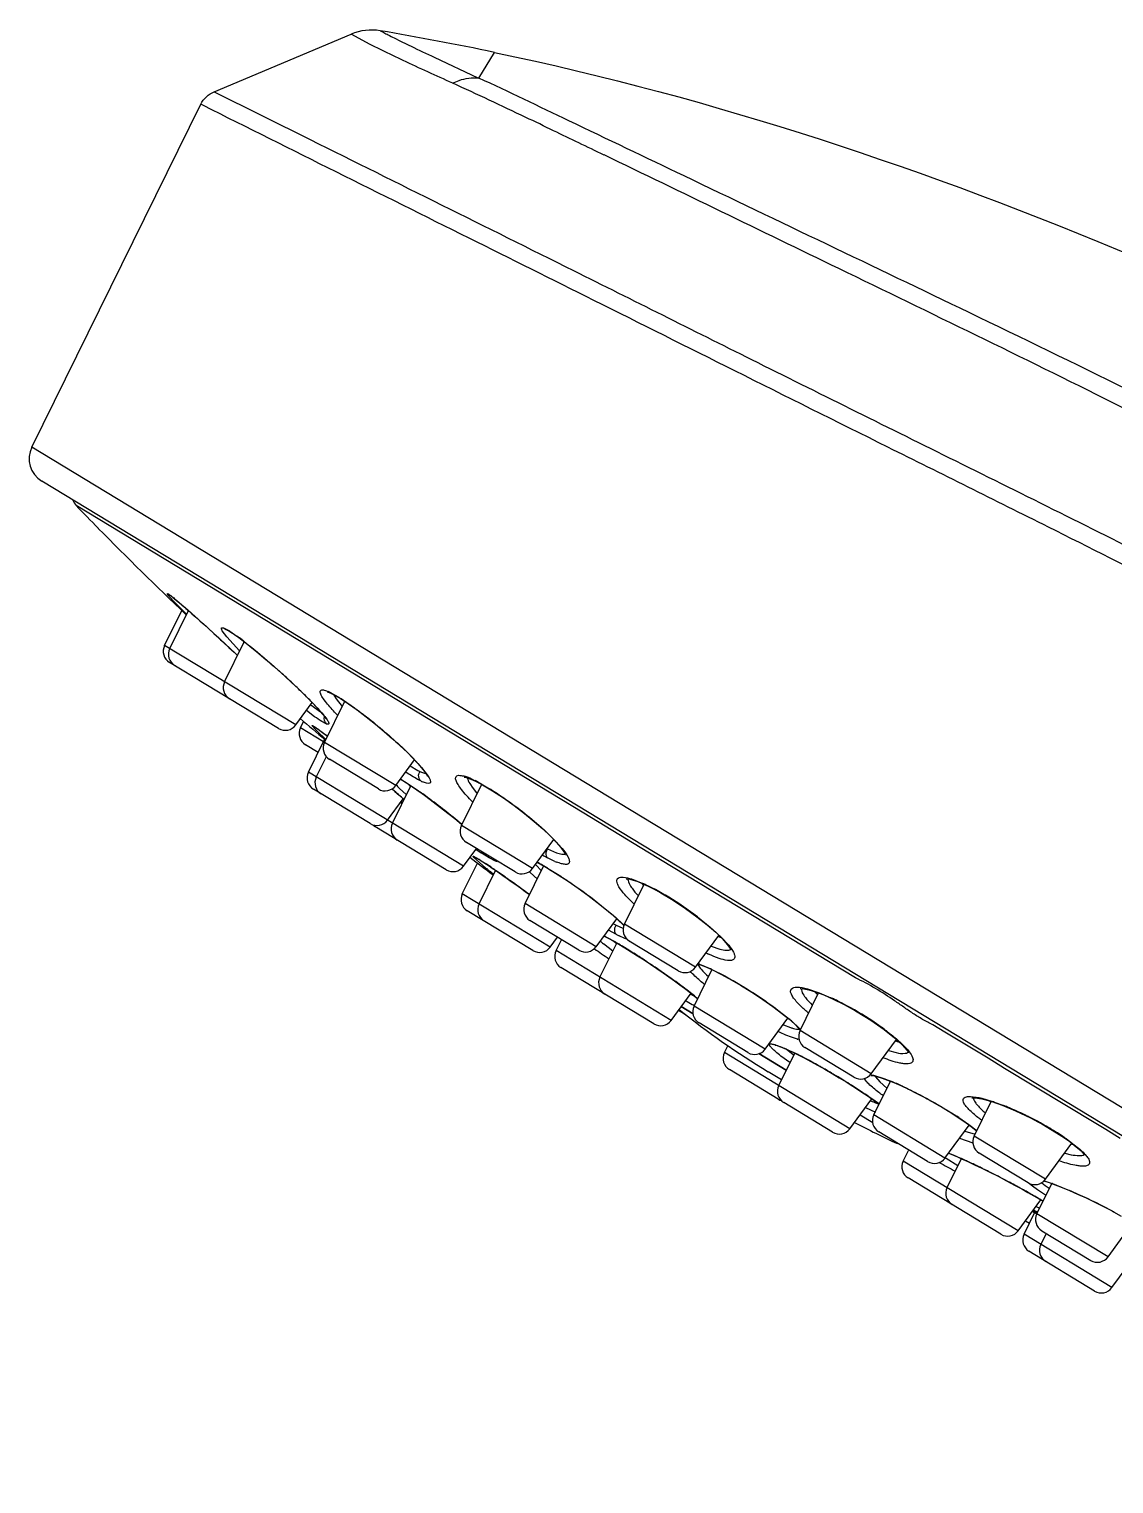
# Model space of a CAD drawing. Header units: millimetres. Extents: x 765 to 1606, y 133 to 728.
# Drawn here: x 1336.1 to 1377.6, y 613.9 to 669.6 of the extents above; entities that cross this region are included whole.
import ezdxf

# ---------------------------------------------------------------- set-up
doc = ezdxf.new("R2010")
doc.units = ezdxf.units.MM

msp = doc.modelspace()

# ---------------------------------------------------------------- linework, layer by layer
at = {"linetype": 'Continuous'}
for p, q in [((1343.183, 667.164), (1348.413, 669.366)), ((1349.144, 668.97), (1348.413, 669.366)), ((1351.591, 668.481), (1353.26, 667.699)), ((1353.29, 667.686), (1353.886, 668.669)), ((1353.26, 667.699), (1353.29, 667.685)), ((1343.183, 667.164), (1346.852, 665.333)), ((1336.215, 653.579), (1342.674, 666.684)), ((1342.771, 666.636), (1342.674, 666.684)), ((1358.211, 640.239), (1336.215, 653.579)), ((1398.905, 614.491), (1336.594, 652.281)), ((1357.306, 639.582), (1337.906, 651.348)), ((1341.396, 647.96), (1341.389, 647.973)), ((1341.428, 647.917), (1341.396, 647.96)), ((1341.653, 647.669), (1341.454, 647.885)), ((1341.288, 645.999), (1341.947, 647.336)), ((1341.487, 645.878), (1342.202, 647.328)), ((1342.124, 647.198), (1341.653, 647.669)), ((1341.669, 647.785), (1341.871, 647.615)), ((1341.753, 647.714), (1341.846, 647.635)), ((1343.46, 646.669), (1343.47, 646.677)), ((1343.47, 646.677), (1343.539, 646.669)), ((1343.661, 646.326), (1343.491, 646.559)), ((1343.539, 646.669), (1343.646, 646.604)), ((1343.539, 646.669), (1343.74, 646.566)), ((1343.65, 646.603), (1343.659, 646.599)), ((1343.659, 646.599), (1343.746, 646.553)), ((1344.149, 645.791), (1343.661, 646.326)), ((1343.746, 646.553), (1343.887, 646.464)), ((1343.78, 646.541), (1344.047, 646.358)), ((1346.299, 642.96), (1341.288, 645.999)), ((1343.58, 644.608), (1344.334, 646.138)), ((1345.637, 642.828), (1341.477, 645.35)), ((1345.611, 645.07), (1345.647, 645.037)), ((1346.122, 644.603), (1346.161, 644.567)), ((1347.381, 644.29), (1347.43, 644.276)), ((1347.43, 644.276), (1347.538, 644.235)), ((1347.6, 644.207), (1347.665, 644.16)), ((1347.633, 644.175), (1347.665, 644.16)), ((1347.661, 644.176), (1347.944, 644.016)), ((1347.665, 644.16), (1347.666, 644.159)), ((1347.666, 644.159), (1347.742, 644.122)), ((1347.736, 644.127), (1347.842, 643.956)), ((1347.742, 644.122), (1348.003, 643.971)), ((1347.842, 643.956), (1348.073, 643.659)), ((1346.299, 642.96), (1346.925, 643.813)), ((1347.021, 643.274), (1346.707, 643.508)), ((1346.871, 643.872), (1347.146, 643.582)), ((1346.877, 643.726), (1347.246, 643.466)), ((1347.398, 642.293), (1348.171, 643.862)), ((1348.123, 643.903), (1348.547, 643.61)), ((1346.48, 642.85), (1346.599, 643.091)), ((1347.357, 642.318), (1346.48, 642.85)), ((1347.048, 642.781), (1346.92, 642.925)), ((1347.555, 642.989), (1347.484, 642.995)), ((1347.563, 642.998), (1347.555, 642.988)), ((1346.782, 641.152), (1347.401, 642.409)), ((1347.256, 642.583), (1347.048, 642.781)), ((1347.221, 642.747), (1347.423, 642.597)), ((1347.311, 642.68), (1347.412, 642.604)), ((1350.116, 640.644), (1347.398, 642.293)), ((1347.412, 642.604), (1347.513, 642.527)), ((1347.466, 642.393), (1347.44, 642.417)), ((1347.154, 641.907), (1346.67, 642.201)), ((1347.084, 640.969), (1347.469, 641.751)), ((1350.46, 642.009), (1350.774, 641.696)), ((1349.454, 640.513), (1347.587, 641.645)), ((1350.116, 640.644), (1350.834, 641.623)), ((1350.669, 641.391), (1350.966, 641.219)), ((1350.774, 641.696), (1351.1, 641.338)), ((1351.1, 641.338), (1351.324, 641.049)), ((1352.709, 637.558), (1346.782, 641.152)), ((1349.99, 639.207), (1350.696, 640.638)), ((1350.291, 640.904), (1350.632, 640.685)), ((1350.298, 640.893), (1350.458, 640.795)), ((1350.632, 640.685), (1351.053, 640.392)), ((1351.256, 640.744), (1351.142, 640.787)), ((1351.299, 640.732), (1351.256, 640.743)), ((1352.63, 639.12), (1353.404, 640.692)), ((1352.923, 640.914), (1353.163, 640.811)), ((1352.973, 640.678), (1353.042, 640.577)), ((1352.99, 640.906), (1353.154, 640.829)), ((1353.163, 640.811), (1353.287, 640.75)), ((1353.243, 640.784), (1353.287, 640.75)), ((1353.287, 640.75), (1353.287, 640.749)), ((1353.287, 640.749), (1353.431, 640.672)), ((1353.381, 640.71), (1353.703, 640.523)), ((1353.431, 640.672), (1353.82, 640.443)), ((1349.14, 639.188), (1346.971, 640.504)), ((1349.803, 639.32), (1350.403, 640.139)), ((1349.977, 640.509), (1350.007, 640.483)), ((1350.516, 640.299), (1350.267, 640.531)), ((1353.042, 640.577), (1353.204, 640.37)), ((1370.387, 632.854), (1358.211, 640.239)), ((1350.372, 639.973), (1350.32, 640.014)), ((1359.751, 638.1), (1357.306, 639.582)), ((1352.046, 637.426), (1349.32, 639.079)), ((1355.349, 637.471), (1352.63, 639.12)), ((1355.786, 638.948), (1356.138, 638.61)), ((1354.686, 637.339), (1352.819, 638.472)), ((1355.349, 637.471), (1356.157, 638.575)), ((1356.164, 638.584), (1356.477, 638.237)), ((1352.709, 637.558), (1353.216, 638.25)), ((1353.073, 637.925), (1353.186, 637.872)), ((1353.089, 637.904), (1353.073, 637.925)), ((1353.43, 637.599), (1353.089, 637.904)), ((1353.174, 637.892), (1353.19, 637.884)), ((1353.2, 637.883), (1353.284, 637.833)), ((1353.685, 637.878), (1353.36, 638.079)), ((1353.926, 637.753), (1353.685, 637.878)), ((1355.916, 638.226), (1356.264, 638.074)), ((1356.201, 637.745), (1355.92, 637.879)), ((1367.685, 633.288), (1359.751, 638.1)), ((1352.662, 636.505), (1353.242, 637.682)), ((1353.303, 636.116), (1353.936, 637.4)), ((1353.382, 637.771), (1353.57, 637.649)), ((1353.486, 637.703), (1353.581, 637.64)), ((1353.581, 637.64), (1353.687, 637.57)), ((1353.902, 637.424), (1353.953, 637.389)), ((1354.008, 637.725), (1353.926, 637.753)), ((1355.058, 636.133), (1355.772, 637.582)), ((1355.42, 637.165), (1355.211, 637.362)), ((1355.479, 637.598), (1355.671, 637.394)), ((1355.517, 637.707), (1355.622, 637.652)), ((1355.622, 637.652), (1355.958, 637.461)), ((1355.92, 637.489), (1356.42, 637.178)), ((1355.958, 637.461), (1356.325, 637.235)), ((1354.413, 637.066), (1354.461, 637.032)), ((1358.853, 635.346), (1359.604, 636.869)), ((1359.068, 637.063), (1359.364, 636.969)), ((1359.128, 637.071), (1359.562, 636.901)), ((1359.364, 636.969), (1359.783, 636.785)), ((1359.783, 636.785), (1360.036, 636.656)), ((1356.022, 634.467), (1352.662, 636.505)), ((1355.064, 636.597), (1355.228, 636.477)), ((1360.01, 636.68), (1360.036, 636.656)), ((1360.036, 636.656), (1360.036, 636.656)), ((1360.036, 636.656), (1360.241, 636.543)), ((1355.36, 634.335), (1352.851, 635.856)), ((1357.777, 634.484), (1355.058, 636.133)), ((1357.984, 636.048), (1358.433, 635.675)), ((1361.644, 635.624), (1362.133, 635.232)), ((1357.114, 634.352), (1355.247, 635.484)), ((1357.777, 634.484), (1358.561, 635.554)), ((1358.557, 634.945), (1358.248, 635.113)), ((1358.534, 635.306), (1358.794, 635.188)), ((1358.539, 635.582), (1358.796, 635.342)), ((1358.619, 635.502), (1358.805, 635.324)), ((1358.805, 635.324), (1358.837, 635.29)), ((1361.572, 633.697), (1358.853, 635.346)), ((1362.133, 635.232), (1362.535, 634.865)), ((1356.022, 634.467), (1356.3, 634.846)), ((1356.242, 634.334), (1356.446, 634.749)), ((1357.92, 633.316), (1358.565, 634.624)), ((1358.406, 634.306), (1358.056, 634.587)), ((1358.425, 634.707), (1358.071, 634.898)), ((1358.075, 634.891), (1358.238, 634.807)), ((1358.238, 634.807), (1358.43, 634.701)), ((1358.43, 634.701), (1358.644, 634.578)), ((1358.874, 634.797), (1358.656, 634.895)), ((1358.973, 634.761), (1358.874, 634.797)), ((1360.909, 633.565), (1359.042, 634.697)), ((1361.572, 633.697), (1362.464, 634.914)), ((1362.169, 634.502), (1362.501, 634.39)), ((1362.535, 634.865), (1362.838, 634.536)), ((1360.639, 631.667), (1356.242, 634.334)), ((1358.956, 634.393), (1358.92, 634.415)), ((1359.608, 633.976), (1359.854, 633.813)), ((1359.686, 633.926), (1359.661, 633.943)), ((1359.977, 631.535), (1356.431, 633.685)), ((1359.806, 633.846), (1359.775, 633.867)), ((1359.854, 633.813), (1360.096, 633.649)), ((1360.118, 633.636), (1360.069, 633.67)), ((1361.517, 632.216), (1362.199, 633.599)), ((1361.645, 633.828), (1361.723, 633.701)), ((1361.662, 633.82), (1361.688, 633.814)), ((1361.688, 633.814), (1361.906, 633.734)), ((1361.726, 633.814), (1362.156, 633.633)), ((1361.906, 633.734), (1362.192, 633.609)), ((1362.197, 633.614), (1362.665, 633.377)), ((1360.981, 633.024), (1360.948, 633.048)), ((1361.013, 633.001), (1360.981, 633.024)), ((1362.665, 633.377), (1362.684, 633.36)), ((1362.665, 633.377), (1362.686, 633.365)), ((1362.684, 633.36), (1362.846, 633.272)), ((1365.845, 632.874), (1366.301, 632.721)), ((1399.929, 614.938), (1370.387, 632.854)), ((1360.639, 631.667), (1361.399, 632.703)), ((1361.588, 632.554), (1361.376, 632.667)), ((1361.47, 632.647), (1361.602, 632.54)), ((1361.602, 632.54), (1361.655, 632.496)), ((1365.563, 631.276), (1366.273, 632.716)), ((1366.301, 632.721), (1366.744, 632.533)), ((1366.471, 632.641), (1366.829, 632.482)), ((1366.829, 632.482), (1367.221, 632.288)), ((1367.221, 632.288), (1367.363, 632.213)), ((1361.208, 631.869), (1360.917, 632.046)), ((1361.028, 632.197), (1361.479, 631.923)), ((1361.479, 631.923), (1361.028, 632.197)), ((1364.236, 630.567), (1361.517, 632.216)), ((1364.236, 630.567), (1365.102, 631.749)), ((1364.72, 632.061), (1365.101, 631.76)), ((1367.354, 632.226), (1367.363, 632.213)), ((1363.573, 630.435), (1361.706, 631.567)), ((1364.932, 631.498), (1365.198, 631.395)), ((1365.234, 631.647), (1365.543, 631.357)), ((1368.282, 629.627), (1365.563, 631.276)), ((1371.094, 631.218), (1370.634, 631.499)), ((1372.745, 630.218), (1371.094, 631.218)), ((1362.675, 630.433), (1362.814, 630.715)), ((1365.54, 630.931), (1365.48, 630.944)), ((1367.62, 629.496), (1365.753, 630.628)), ((1368.282, 629.627), (1369.244, 630.939)), ((1367.469, 627.525), (1362.675, 630.433)), ((1363.994, 630.398), (1365.04, 629.763)), ((1365.04, 629.763), (1363.994, 630.398)), ((1364.75, 629.174), (1365.361, 630.415)), ((1365.179, 630.051), (1364.836, 630.304)), ((1365.024, 630.576), (1365.362, 630.418)), ((1365.306, 630.348), (1365.034, 630.567)), ((1365.727, 630.231), (1365.981, 630.095)), ((1365.97, 630.104), (1365.981, 630.095)), ((1365.981, 630.095), (1366.236, 629.955)), ((1368.945, 630.512), (1369.237, 630.434)), ((1373.381, 629.832), (1372.745, 630.218)), ((1364.731, 628.652), (1362.864, 629.784)), ((1364.859, 629.396), (1364.349, 629.705)), ((1366.255, 629.947), (1366.219, 629.967)), ((1366.236, 629.955), (1366.512, 629.799)), ((1366.285, 629.93), (1366.255, 629.947)), ((1366.512, 629.799), (1366.789, 629.638)), ((1366.807, 629.629), (1366.777, 629.647)), ((1366.789, 629.638), (1367.062, 629.475)), ((1366.829, 629.616), (1366.807, 629.629)), ((1366.872, 629.591), (1366.829, 629.616)), ((1368.217, 629.594), (1368.369, 629.567)), ((1368.369, 629.567), (1368.761, 629.447)), ((1368.427, 629.537), (1368.441, 629.514)), ((1368.441, 629.514), (1368.612, 629.313)), ((1376.863, 627.721), (1373.381, 629.832)), ((1367.062, 629.475), (1367.325, 629.313)), ((1367.325, 629.313), (1367.575, 629.156)), ((1367.575, 629.156), (1367.808, 629.005)), ((1368.383, 628.052), (1369.018, 629.341)), ((1368.612, 629.313), (1368.884, 629.075)), ((1368.761, 629.447), (1369.034, 629.342)), ((1366.806, 627.393), (1364.939, 628.526)), ((1367.469, 627.525), (1368.305, 628.666)), ((1368.594, 628.459), (1368.311, 628.666)), ((1368.542, 628.492), (1368.584, 628.46)), ((1370.417, 628.675), (1370.418, 628.67)), ((1372.217, 627.241), (1372.872, 628.571)), ((1372.509, 628.688), (1372.914, 628.57)), ((1372.984, 628.546), (1373.353, 628.409)), ((1373.286, 628.426), (1373.8, 628.211)), ((1367.857, 628.055), (1368.345, 627.759)), ((1367.857, 628.055), (1368.345, 627.759)), ((1368.066, 628.334), (1368.443, 628.156)), ((1371.102, 626.403), (1368.383, 628.052)), ((1371.629, 627.95), (1372.016, 627.682)), ((1373.8, 628.211), (1374.363, 627.942)), ((1374.363, 627.942), (1374.672, 627.78)), ((1370.439, 626.271), (1368.572, 627.403)), ((1371.102, 626.403), (1372.027, 627.665)), ((1371.865, 627.434), (1372.254, 627.321)), ((1372.016, 627.682), (1372.326, 627.443)), ((1374.68, 627.784), (1374.672, 627.78)), ((1377.244, 627.49), (1376.863, 627.721)), ((1377.796, 627.156), (1377.244, 627.49)), ((1372.183, 626.967), (1371.668, 627.156)), ((1374.936, 625.592), (1372.217, 627.241)), ((1374.936, 625.592), (1375.947, 626.972)), ((1375.746, 627.133), (1376.156, 626.824)), ((1369.504, 626.291), (1369.705, 626.698)), ((1373.902, 623.624), (1369.504, 626.291)), ((1371.589, 626.113), (1371.149, 626.388)), ((1371.183, 625.273), (1371.73, 626.383)), ((1371.239, 626.59), (1371.347, 626.547)), ((1371.28, 626.578), (1371.738, 626.381)), ((1371.347, 626.547), (1371.527, 626.472)), ((1374.273, 625.46), (1372.406, 626.593)), ((1375.68, 626.586), (1375.924, 626.532)), ((1373.239, 623.492), (1369.694, 625.642)), ((1372.232, 626.151), (1372.514, 626.014)), ((1372.514, 626.014), (1372.814, 625.866)), ((1372.762, 625.893), (1372.809, 625.869)), ((1373.444, 625.543), (1373.492, 625.517)), ((1373.492, 625.517), (1373.516, 625.504)), ((1373.516, 625.504), (1373.564, 625.479)), ((1373.836, 625.331), (1374.033, 625.223)), ((1373.843, 625.329), (1373.836, 625.331)), ((1374.033, 625.223), (1374.269, 625.091)), ((1374.44, 625.325), (1374.284, 625.457)), ((1374.634, 625.185), (1374.44, 625.325)), ((1374.611, 624.275), (1375.181, 625.432)), ((1374.946, 624.982), (1374.634, 625.185)), ((1374.803, 625.451), (1374.925, 625.36)), ((1374.9, 625.536), (1375.184, 625.437)), ((1375.213, 625.426), (1375.735, 625.219)), ((1373.902, 623.624), (1374.765, 624.802)), ((1374.381, 625.029), (1374.402, 625.017)), ((1374.121, 623.491), (1374.551, 624.363)), ((1374.179, 624.003), (1374.329, 623.912)), ((1374.616, 624.29), (1374.453, 624.378)), ((1374.609, 624.353), (1374.642, 624.338)), ((1377.33, 622.626), (1374.611, 624.275)), ((1377.54, 624.351), (1377.836, 624.186)), ((1377.554, 624.347), (1377.54, 624.351)), ((1377.481, 621.453), (1374.121, 623.491)), ((1374.965, 623.514), (1374.762, 623.102)), ((1374.8, 623.626), (1376.667, 622.494)), ((1377.33, 622.626), (1378.28, 623.922)), ((1376.819, 621.321), (1374.311, 622.842)), ((1377.481, 621.453), (1378.312, 622.586))]:
    msp.add_line(p, q, dxfattribs=at)
for points in [[(1341.484, 647.926), (1341.481, 647.927), (1341.483, 647.925), (1341.508, 647.909), (1341.548, 647.878), (1341.604, 647.836), (1341.672, 647.781), (1341.753, 647.714)], [(1341.846, 647.635), (1341.952, 647.545), (1342.068, 647.445), (1342.196, 647.333), (1342.334, 647.211), (1342.482, 647.08), (1342.64, 646.938), (1342.807, 646.787), (1342.983, 646.627), (1343.166, 646.459), (1343.356, 646.284), (1343.55, 646.104)], [(1343.887, 646.464), (1344.073, 646.334), (1344.296, 646.168), (1344.545, 645.973), (1344.809, 645.758)], [(1343.55, 646.104), (1343.746, 645.922), (1343.94, 645.739), (1344.075, 645.612)], [(1344.809, 645.758), (1345.081, 645.53), (1345.354, 645.295), (1345.624, 645.056), (1345.886, 644.819), (1346.137, 644.587), (1346.372, 644.364)], [(1346.372, 644.364), (1346.589, 644.153), (1346.786, 643.956), (1346.96, 643.777), (1347.111, 643.616), (1347.237, 643.475), (1347.337, 643.358), (1347.41, 643.265), (1347.454, 643.2), (1347.46, 643.192)], [(1347.519, 644.224), (1347.499, 644.223), (1347.531, 644.215), (1347.633, 644.175)], [(1348.003, 643.971), (1348.31, 643.771), (1348.646, 643.533)], [(1348.646, 643.533), (1348.995, 643.269), (1349.344, 642.991), (1349.681, 642.709), (1349.998, 642.431), (1350.29, 642.164)], [(1347.018, 642.884), (1347.016, 642.885), (1347.022, 642.881), (1347.049, 642.865), (1347.092, 642.836)], [(1347.092, 642.836), (1347.15, 642.796), (1347.223, 642.744), (1347.311, 642.68)], [(1350.29, 642.164), (1350.549, 641.916), (1350.772, 641.69), (1350.958, 641.489), (1351.107, 641.317)], [(1351.107, 641.317), (1351.219, 641.175), (1351.293, 641.067), (1351.329, 641.001), (1351.332, 640.995)], [(1350.458, 640.795), (1350.712, 640.627), (1350.984, 640.439), (1351.266, 640.236)], [(1352.758, 640.973), (1352.73, 640.965), (1352.77, 640.959), (1352.923, 640.914)], [(1349.971, 640.514), (1350.079, 640.421), (1350.251, 640.272), (1350.407, 640.135), (1350.435, 640.11)], [(1351.266, 640.236), (1351.551, 640.024), (1351.833, 639.808), (1352.109, 639.592), (1352.375, 639.379)], [(1353.82, 640.443), (1354.231, 640.173), (1354.644, 639.878), (1355.041, 639.574), (1355.408, 639.272)], [(1352.375, 639.379), (1352.629, 639.17), (1352.654, 639.149)], [(1355.408, 639.272), (1355.737, 638.984), (1356.019, 638.717), (1356.25, 638.479), (1356.426, 638.277)], [(1353.19, 637.884), (1353.223, 637.866), (1353.27, 637.839), (1353.33, 637.802), (1353.402, 637.757), (1353.486, 637.703)], [(1356.426, 638.277), (1356.546, 638.115), (1356.613, 638.003), (1356.621, 637.986)], [(1353.687, 637.57), (1353.804, 637.49), (1353.932, 637.403), (1354.069, 637.308)], [(1354.069, 637.308), (1354.215, 637.205), (1354.371, 637.096)], [(1354.371, 637.096), (1354.534, 636.979), (1354.704, 636.857), (1354.881, 636.73), (1355.064, 636.597)], [(1356.325, 637.235), (1356.708, 636.983), (1357.089, 636.719), (1357.456, 636.451), (1357.799, 636.19), (1358.112, 635.94)], [(1358.923, 637.081), (1358.929, 637.081), (1359.068, 637.063)], [(1360.241, 636.543), (1360.719, 636.257), (1361.189, 635.946), (1361.627, 635.628)], [(1358.112, 635.94), (1358.386, 635.709), (1358.619, 635.502)], [(1361.627, 635.628), (1362.015, 635.32), (1362.341, 635.034), (1362.6, 634.781), (1362.786, 634.569), (1362.895, 634.413), (1362.912, 634.382)], [(1358.644, 634.578), (1358.873, 634.441), (1359.114, 634.292)], [(1359.114, 634.292), (1359.36, 634.136), (1359.608, 633.976)], [(1360.096, 633.649), (1360.331, 633.487), (1360.556, 633.329)], [(1362.192, 633.609), (1362.538, 633.438), (1362.684, 633.36)], [(1360.556, 633.329), (1360.769, 633.176), (1360.969, 633.03)], [(1360.969, 633.03), (1361.154, 632.893), (1361.321, 632.765), (1361.47, 632.647)], [(1362.846, 633.272), (1363.287, 633.017), (1363.725, 632.745), (1364.143, 632.468), (1364.524, 632.2)], [(1365.568, 632.884), (1365.563, 632.882), (1365.593, 632.885), (1365.71, 632.877)], [(1365.71, 632.877), (1365.901, 632.838), (1366.157, 632.761), (1366.471, 632.641)], [(1364.524, 632.2), (1364.857, 631.948), (1365.137, 631.72), (1365.36, 631.522)], [(1367.363, 632.213), (1367.689, 632.03), (1368.269, 631.672), (1368.773, 631.321)], [(1365.36, 631.522), (1365.52, 631.361), (1365.573, 631.295)], [(1368.773, 631.321), (1369.178, 631), (1369.471, 630.729), (1369.653, 630.52), (1369.692, 630.465)], [(1364.62, 630.72), (1364.611, 630.72), (1364.622, 630.717), (1364.684, 630.702), (1364.783, 630.668), (1364.916, 630.617), (1365.079, 630.547)], [(1365.079, 630.547), (1365.271, 630.459), (1365.488, 630.353), (1365.727, 630.231)], [(1368.276, 629.557), (1368.275, 629.557), (1368.314, 629.555), (1368.405, 629.541)], [(1368.405, 629.541), (1368.537, 629.509), (1368.706, 629.457), (1368.91, 629.384), (1369.147, 629.289), (1369.417, 629.171), (1369.713, 629.033)], [(1367.808, 629.005), (1368.022, 628.862), (1368.217, 628.728), (1368.391, 628.605), (1368.542, 628.492)], [(1369.713, 629.033), (1370.029, 628.875), (1370.358, 628.702), (1370.418, 628.67)], [(1370.418, 628.67), (1370.507, 628.621), (1370.886, 628.406), (1371.244, 628.191), (1371.569, 627.983)], [(1372.127, 628.711), (1372.132, 628.712), (1372.256, 628.712), (1372.503, 628.673), (1372.849, 628.579), (1373.286, 628.426)], [(1371.569, 627.983), (1371.856, 627.789), (1372.099, 627.613)], [(1372.099, 627.613), (1372.293, 627.458), (1372.315, 627.44)], [(1374.672, 627.78), (1374.799, 627.71), (1375.202, 627.476)], [(1375.202, 627.476), (1375.563, 627.247), (1375.87, 627.032), (1376.117, 626.838), (1376.298, 626.675), (1376.411, 626.549), (1376.434, 626.518)], [(1371.527, 626.472), (1371.736, 626.38), (1371.972, 626.273), (1372.232, 626.151)], [(1372.814, 625.866), (1373.128, 625.706), (1373.453, 625.537)], [(1373.453, 625.537), (1373.78, 625.361), (1373.836, 625.331)], [(1374.269, 625.091), (1374.491, 624.964), (1374.695, 624.845), (1374.847, 624.753)], [(1374.877, 625.538), (1375.082, 625.469), (1375.317, 625.382), (1375.578, 625.28), (1375.863, 625.161)], [(1375.863, 625.161), (1376.169, 625.028), (1376.49, 624.88), (1376.821, 624.721), (1377.154, 624.554), (1377.482, 624.382), (1377.54, 624.351)], [(1374.477, 624.408), (1374.496, 624.401), (1374.548, 624.379), (1374.609, 624.353)]]:
    msp.add_lwpolyline(points, dxfattribs=at)
for centre, radius, start, end in [((1329.716, 552.974), 118.192, 78.19998, 80.35213), ((926.366, -230.836), 994.201, 64.263708, 64.387003), ((1337.112, 653.136), 1, 153.7572, 238.7624), ((1338.266, 651.695), 0.5, 196.2653, 223.9707), ((1436.071, 746.047), 136.397, 223.97061, 224.48305), ((1436.07, 746.047), 136.397, 224.48299, 226.45517), ((1141.392, 183.586), 522.137, 62.83514, 63.41614), ((1342.338, 648.651), 1.17, 218.9165, 219.5463), ((1342.677, 648.933), 1.611, 219.5708, 220.5872), ((1342.181, 644.023), 2.983, 57.5835, 58.4904), ((1338.062, 638.098), 10.2, 52.6623, 54.0747), ((1350.554, 651.557), 8.267, 220.4485, 221.0717), ((1341.736, 645.778), 0.5, 153.7645, 238.764), ((1341.936, 645.657), 0.5, 153.7645, 238.7653), ((1344.029, 644.387), 0.5, 153.7645, 238.7653), ((1325.62, 622.671), 30.023, 46.9308, 48.1592), ((1328.718, 625.977), 25.492, 45.6405, 46.8222), ((1343.803, 644.524), 0.5, 238.7635, 254.2578), ((1332.224, 629.571), 20.471, 44.3142, 45.6231), ((1346.762, 642.455), 1.942, 64.452, 66.4535), ((1346.554, 642.029), 2.416, 64.0333, 64.3362), ((1346.418, 641.752), 2.724, 62.8365, 64.0158), ((1344.2, 637.895), 7.175, 56.8599, 58.5525), ((1345.896, 643.255), 0.5, 238.7635, 323.7643), ((1346.929, 642.629), 0.5, 153.7645, 238.7653), ((1436.07, 746.047), 136.397, 228.9342, 229.46552), ((1343.032, 637.015), 7.1, 53.8413, 54.6733), ((1360.615, 657.103), 19.73, 227.3832, 228.1021), ((1347.846, 642.072), 0.5, 153.7645, 238.7653), ((1334.549, 625.639), 21.291, 52.5189, 52.7961), ((1340.055, 631.202), 15.002, 46.0828, 46.6093), ((1351.917, 643.075), 2.085, 242.8916, 245.0633), ((1351.336, 641.013), 0.344, 150.1301, 162.0611), ((1347.231, 640.931), 0.5, 153.7645, 238.764), ((1347.532, 640.748), 0.5, 153.7645, 238.7653), ((1349.713, 640.94), 0.5, 238.7635, 323.7643), ((1355.811, 646.309), 8.008, 224.693, 226.186), ((1355.636, 645.574), 7.012, 223.878, 224.2048), ((1356.358, 646.278), 8.02, 224.2134, 224.9275), ((1351.91, 642.56), 1.932, 244.3934, 246.572), ((1352.264, 639.384), 1.683, 70.6732, 73.3318), ((1352.083, 638.865), 2.233, 68.6448, 70.6983), ((1351.889, 638.389), 2.747, 67.1169, 68.5068), ((1351.744, 638.042), 3.123, 66.4937, 67.1328), ((1350.887, 636.227), 5.131, 62.6697, 63.7751), ((1350.478, 635.457), 6.002, 62.0943, 62.5776), ((1350.179, 634.893), 6.64, 61.169, 62.0872), ((1319.116, 604.551), 47.386, 48.6136, 49.3145), ((1337.784, 621.866), 22.788, 53.7671, 54.3891), ((1334.026, 616.771), 29.119, 50.5023, 53.7276), ((1356.582, 643.217), 4.418, 220.1264, 220.605), ((1348.432, 631.881), 10.123, 57.8571, 58.6203), ((1436.07, 746.047), 136.397, 231.03301, 231.05933), ((1349.399, 639.616), 0.5, 238.7635, 323.7643), ((1349.579, 639.507), 0.5, 226.4206, 238.7656), ((1350.438, 638.986), 0.5, 153.7645, 238.7653), ((1335.886, 619.031), 26.192, 50.2017, 50.4981), ((1353.078, 638.899), 0.5, 153.7645, 238.7653), ((1347.921, 630.361), 11.645, 47.5161, 47.724), ((1350.787, 633.336), 7.514, 44.3041, 44.5899), ((1436.07, 746.047), 136.397, 232.45633, 232.9245), ((1353.255, 638.163), 0.299, 256.7218, 261.9064), ((1360.116, 648.424), 12.355, 235.8958, 236.7234), ((1350.295, 632.951), 5.725, 57.7663, 58.5213), ((1359.178, 647.001), 10.652, 236.7397, 236.8887), ((1359.133, 644.037), 6.946, 240.7054, 242.4449), ((1352.306, 637.853), 0.5, 238.7635, 323.7643), ((1349.261, 631.305), 7.668, 57.487, 57.7878), ((1364.542, 651.085), 17.475, 230.5116, 231.2094), ((1341.925, 620.125), 21.04, 55.622, 56.3941), ((1368.86, 656.443), 24.355, 231.1865, 231.4771), ((1372.823, 661.423), 30.72, 231.4808, 231.8763), ((1336.616, 612.323), 30.477, 55.4463, 55.6662), ((1329.326, 601.784), 43.292, 54.586, 55.3297), ((1354.945, 637.767), 0.5, 238.7635, 323.7643), ((1357.698, 639.547), 2.954, 220.6412, 221.3039), ((1351.611, 630.294), 8.386, 60.4979, 62.2502), ((1350.59, 628.478), 10.469, 59.3924, 60.5252), ((1357.263, 640.247), 2.718, 246.9975, 248.5234), ((1319.097, 587.359), 60.975, 53.66288, 54.55233), ((1361.76, 644.121), 9.412, 227.6543, 228.4313), ((1362.379, 639.531), 3.89, 222.4323, 223.8402), ((1356.925, 631.041), 6.426, 64.5058, 65.7765), ((1356.209, 629.568), 8.064, 61.8738, 64.4123), ((1353.111, 636.284), 0.5, 153.7645, 238.7652), ((1355.395, 628.055), 9.782, 61.6608, 61.8517), ((1354.791, 626.947), 11.044, 58.5682, 61.6285), ((1353.797, 625.294), 12.973, 52.7778, 58.6288), ((1353.752, 635.895), 0.5, 153.7645, 238.7652), ((1355.507, 635.912), 0.5, 153.7645, 238.7653), ((1351.661, 627.89), 10.319, 48.1963, 48.9811), ((1360.848, 639.913), 5.155, 242.0648, 243.3276), ((1354.706, 631.159), 5.85, 44.9468, 45.638), ((1359.302, 635.125), 0.5, 153.7645, 238.7653), ((1361.807, 639.043), 5.824, 228.1431, 229.9095), ((1351.862, 623.112), 13.324, 59.9998, 60.4903), ((1363.394, 640.396), 7.548, 229.1526, 229.7863), ((1363.996, 641.107), 8.48, 229.7797, 230.0652), ((1350.914, 621.469), 15.221, 59.5722, 60.0014), ((1360.999, 639.699), 5.344, 242.8119, 243.999), ((1350.306, 620.43), 16.424, 59.4539, 59.5762), ((1349.556, 619.164), 17.896, 58.9205, 59.4483), ((1363.923, 638.458), 3.876, 247.6278, 248.6293), ((1363.787, 638.11), 3.502, 248.6367, 249.1979), ((1355.619, 634.763), 0.5, 238.7636, 323.7643), ((1356.69, 634.113), 0.5, 153.7645, 238.7653), ((1357.374, 634.78), 0.5, 238.7635, 323.7643), ((1436.07, 746.047), 136.397, 234.93665, 235.21609), ((1348.441, 617.313), 20.057, 58.5041, 58.9231), ((1346.86, 614.739), 23.077, 57.9726, 58.3907), ((1345.657, 612.813), 25.348, 57.6827, 57.9749), ((1344.182, 610.486), 28.104, 57.0079, 57.6775), ((1342.762, 608.294), 30.715, 56.6204, 57.0128), ((1364.631, 639.873), 6.226, 244.8653, 245.7327), ((1341.972, 607.095), 32.151, 56.3767, 56.567), ((1341.597, 606.531), 32.828, 56.1338, 56.3108), ((1341.414, 606.258), 33.157, 55.7628, 56.1338), ((1341.743, 606.738), 32.575, 55.2774, 55.6608), ((1342.284, 607.521), 31.623, 55.0989, 55.2767), ((1343.387, 609.097), 29.699, 54.5117, 55.104), ((1361.169, 633.993), 0.5, 238.7635, 323.7643), ((1360.73, 631.056), 2.933, 70.1449, 71.504), ((1358.802, 626.45), 7.928, 64.6416, 64.968), ((1358.369, 633.095), 0.5, 153.7645, 238.7653), ((1344.531, 610.705), 27.726, 54.3873, 54.5064), ((1345.843, 612.529), 25.48, 53.6409, 54.3973), ((1349.919, 618.026), 18.636, 52.3222, 53.4686), ((1367.316, 642.946), 12.177, 239.8256, 241.1811), ((1351.703, 620.34), 15.714, 51.9506, 52.3112), ((1353.465, 622.583), 12.862, 50.9033, 51.9757), ((1366.227, 640.971), 9.921, 241.1934, 241.7543), ((1355.294, 624.838), 9.958, 50.213, 50.8857), ((1368.643, 635.232), 3.523, 224.2454, 227.1062), ((1362.597, 623.523), 9.917, 64.6635, 65.286), ((1362.381, 623.095), 10.398, 63.6799, 64.5971), ((1361.859, 622.064), 11.553, 61.5986, 63.6273), ((1381.009, 657.176), 32.128, 231.3519, 238.7644), ((1361.965, 631.995), 0.5, 153.7645, 238.7653), ((1360.188, 625.818), 7.71, 49.1149, 50.4085), ((1361.337, 621.088), 12.66, 55.6495, 61.6183), ((1360.236, 631.963), 0.5, 238.7635, 323.7643), ((1366.012, 631.055), 0.5, 153.7645, 238.7653), ((1363.849, 629.745), 2.338, 41.8281, 43.5748), ((1362.739, 623.139), 10.175, 52.9647, 55.651), ((1365.817, 632.338), 1.434, 255.6004, 256.4046), ((1370.425, 634.475), 3.794, 251.3304, 252.4521), ((1370.266, 633.972), 3.266, 252.4464, 253.869), ((1363.123, 630.212), 0.5, 153.7645, 238.7653), ((1363.833, 630.862), 0.5, 238.7635, 323.7643), ((1370.068, 636.645), 7.895, 232.8982, 233.0383), ((1359.729, 618.902), 12.82, 63.4817, 63.932), ((1358.922, 617.287), 14.625, 62.9303, 63.478), ((1357.13, 613.792), 18.553, 61.5469, 62.9161), ((1354.729, 609.352), 23.6, 60.8677, 61.5575), ((1353.45, 607.054), 26.231, 60.4264, 60.7043), ((1353.023, 606.303), 27.094, 60.0281, 60.4262), ((1352.774, 605.87), 27.594, 59.7865, 60.0289), ((1352.692, 605.728), 27.758, 59.5071, 59.7866), ((1353.491, 607.063), 26.202, 57.7909, 59.2924), ((1367.879, 629.923), 0.5, 238.7635, 323.7643), ((1365.198, 628.953), 0.5, 153.7645, 238.7652), ((1355.012, 609.479), 23.347, 56.9257, 57.7867), ((1356.423, 611.649), 20.759, 56.389, 56.9204), ((1357.353, 613.05), 19.077, 56.0361, 56.3869), ((1365.426, 620.475), 9.573, 66.4067, 67.8542), ((1364.577, 618.527), 11.698, 65.2458, 66.4152), ((1364.991, 629.079), 0.5, 238.7635, 253.0008), ((1357.889, 613.847), 18.117, 55.9001, 56.0343), ((1359.353, 615.995), 15.518, 54.739, 55.9291), ((1371.016, 634.677), 6.678, 245.6882, 246.6049), ((1370.59, 633.695), 5.607, 246.6142, 247.2094), ((1370.089, 632.49), 4.303, 247.1503, 249.1089), ((1369.72, 631.533), 3.276, 249.1681, 249.8035), ((1375.156, 631.379), 3.651, 229.7123, 230.0892), ((1375.334, 631.593), 3.93, 230.0945, 230.8591), ((1370.765, 622.118), 6.801, 70.9588, 71.5799), ((1369.488, 618.713), 10.437, 67.1352, 68.2666), ((1368.831, 627.831), 0.5, 153.7645, 238.7653), ((1364.511, 617.2), 12.893, 56.4907, 56.9008), ((1368.675, 616.801), 12.515, 64.0571, 67.1084), ((1368.175, 615.759), 13.671, 63.4496, 64.0839), ((1368.143, 615.71), 13.729, 61.5709, 63.4224), ((1367.065, 627.821), 0.5, 238.7636, 323.7643), ((1382.71, 656.144), 32.128, 242.042, 245.2982), ((1368.451, 616.289), 13.073, 58.6928, 61.5498), ((1369.748, 618.427), 10.573, 56.6819, 58.6733), ((1372.665, 627.02), 0.5, 153.7645, 238.7653), ((1370.735, 619.932), 8.773, 55.1707, 56.6736), ((1377.116, 631.091), 4.312, 254.0367, 254.3051), ((1377.037, 630.806), 4.016, 254.298, 255.1768), ((1369.953, 626.07), 0.5, 153.7645, 238.7653), ((1370.699, 626.698), 0.5, 238.7635, 323.7643), ((1436.07, 746.047), 136.397, 241.44988, 241.74196), ((1374.456, 631.364), 5.975, 235.9363, 236.3974), ((1368.805, 620.4), 6.655, 68.1686, 68.5928), ((1376.726, 634.458), 9.501, 238.0456, 238.2595), ((1363.108, 607.186), 21.046, 65.2101, 65.7917), ((1361.981, 604.737), 23.742, 65.1007, 65.2197), ((1360.947, 602.514), 26.194, 64.6048, 65.095), ((1359.297, 599.039), 30.041, 64.0502, 64.6054), ((1358.345, 597.076), 32.222, 63.8957, 64.0555), ((1357.951, 596.271), 33.119, 63.6837, 63.8956), ((1357.553, 595.467), 34.016, 63.4411, 63.6836), ((1357.051, 594.464), 35.137, 62.1899, 63.3539), ((1371.631, 625.052), 0.5, 153.7645, 238.7653), ((1356.988, 594.338), 35.278, 61.4603, 61.9742), ((1356.126, 592.85), 36.997, 61.0703, 61.3879), ((1357.771, 595.829), 33.594, 60.8483, 61.069), ((1360.133, 600.054), 28.754, 60.2953, 60.8577), ((1374.533, 625.888), 0.5, 238.7635, 323.7643), ((1376.285, 627.344), 2.404, 231.2148, 231.9335), ((1377.899, 629.552), 5.14, 234.6414, 236.719), ((1371.393, 615.153), 10.96, 69.6051, 69.7689), ((1362.687, 604.533), 23.597, 59.8663, 60.2344), ((1364.72, 608.029), 19.553, 58.9096, 59.8757), ((1381.888, 640.796), 17.813, 245.7977, 245.9691), ((1381.348, 639.583), 16.485, 245.9674, 246.2628), ((1366.878, 611.631), 15.355, 58.7215, 58.8654), ((1436.07, 746.047), 136.397, 243.14582, 243.21955), ((1371.89, 618.158), 6.765, 66.8619, 67.6656), ((1369.999, 613.719), 11.59, 66.4569, 66.8886), ((1375.059, 624.054), 0.5, 153.7645, 238.7653), ((1373.498, 623.919), 0.5, 238.7635, 323.7643), ((1374.57, 623.27), 0.5, 153.7645, 238.7653), ((1375.211, 622.881), 0.5, 153.7645, 238.764), ((1376.926, 622.921), 0.5, 238.7635, 323.7643), ((1377.078, 621.748), 0.5, 238.7636, 323.7643)]:
    msp.add_arc(centre, radius, start, end, dxfattribs=at)
for points in [[(1349.524, 669.495), (1349.157, 669.557), (1348.757, 669.511), (1348.413, 669.366)], [(1342.674, 666.684), (1342.777, 666.893), (1342.968, 667.073), (1343.183, 667.164)], [(1341.389, 647.973), (1341.423, 647.94), (1341.467, 647.915), (1341.513, 647.902)], [(1346.92, 642.925), (1346.957, 642.893), (1347.003, 642.87), (1347.051, 642.86)], [(1347.484, 642.995), (1347.41, 643.06), (1347.372, 643.179), (1347.391, 643.276)]]:
    msp.add_open_spline(points, degree=3, dxfattribs=at)
for points, knots in [([(1349.524, 669.495), (1349.537, 669.491), (1349.582, 669.462), (1349.685, 669.414), (1349.849, 669.326), (1350.195, 669.15), (1350.782, 668.862), (1351.295, 668.62), (1351.591, 668.481)], [0, 0, 0, 0, 0.017843, 0.067928, 0.149018, 0.260391, 0.573588, 1, 1, 1, 1]), ([(1352.294, 667.49), (1351.662, 667.774), (1350.608, 668.258), (1349.56, 668.756), (1349.144, 668.97)], [0, 0, 0, 0, 0.597162, 1, 1, 1, 1]), ([(1353.886, 668.669), (1362.293, 666.913), (1379.184, 661.273), (1398.706, 651.046), (1413.519, 640.773), (1424.073, 632.105), (1434.105, 622.246), (1443.606, 611.849), (1452.574, 601.058), (1460.969, 589.81), (1468.826, 578.164), (1476.257, 566.234), (1483.284, 554.105), (1492.039, 537.7), (1497.965, 525.092), (1501.622, 516.572)], [0, 0, 0, 0, 0.11714, 0.241192, 0.299337, 0.362795, 0.427204, 0.491023, 0.554843, 0.618496, 0.682384, 0.746401, 0.810171, 0.873542, 1, 1, 1, 1]), ([(1352.295, 667.49), (1352.373, 667.531), (1352.685, 667.668), (1353.038, 667.714), (1353.29, 667.686)], [0, 0, 0, 0, 0.258107, 1, 1, 1, 1]), ([(1356.15, 665.674), (1355.796, 665.845), (1354.514, 666.459), (1353.229, 667.063), (1352.295, 667.49)], [0, 0, 0, 0, 0.276782, 1, 1, 1, 1]), ([(1395.453, 646.417), (1393.647, 647.469), (1389.891, 649.587), (1384.096, 652.712), (1378.104, 655.784), (1370.42, 659.503), (1363.3, 662.905), (1357.057, 665.899), (1354.443, 667.15), (1353.29, 667.686)], [0, 0, 0, 0, 0.132723, 0.273805, 0.418102, 0.560308, 0.815949, 0.919226, 1, 1, 1, 1]), ([(1375.052, 650.524), (1373.01, 651.547), (1369.012, 653.525), (1363.225, 656.416), (1357.898, 659.086), (1351.127, 662.46), (1346.153, 664.938), (1342.771, 666.636)], [0, 0, 0, 0, 0.189923, 0.370949, 0.537907, 0.685374, 1, 1, 1, 1]), ([(1346.852, 665.333), (1350.202, 663.664), (1355.828, 660.875), (1363.957, 656.8), (1371.395, 653.105), (1379.194, 649.249), (1385.66, 645.873), (1390.634, 643.135), (1394.117, 641.159), (1396.868, 639.543), (1398.93, 638.29), (1399.914, 637.687), (1400.4, 637.405)], [0, 0, 0, 0, 0.185853, 0.311842, 0.451489, 0.598282, 0.743871, 0.813626, 0.880215, 0.942696, 0.972072, 1, 1, 1, 1]), ([(1397.756, 644.393), (1394.588, 646.194), (1387.907, 649.93), (1377.665, 655.264), (1367.558, 660.147), (1361.072, 663.306), (1358.077, 664.745)], [0, 0, 0, 0, 0.245084, 0.514762, 0.776537, 1, 1, 1, 1]), ([(1341.389, 647.973), (1341.382, 647.994), (1341.49, 647.932), (1341.54, 647.885), (1341.626, 647.82), (1341.669, 647.785)], [0, 0, 0, 0, 0.18713, 0.516312, 1, 1, 1, 1]), ([(1341.871, 647.615), (1342.027, 647.483), (1342.774, 646.828), (1343.504, 646.154), (1344.077, 645.61)], [0, 0, 0, 0, 0.20515, 1, 1, 1, 1]), ([(1343.491, 646.559), (1343.484, 646.571), (1343.468, 646.603), (1343.448, 646.648), (1343.46, 646.668)], [0, 0, 0, 0, 0.368504, 1, 1, 1, 1]), ([(1344.249, 646.208), (1344.353, 646.129), (1344.818, 645.763), (1345.267, 645.377), (1345.611, 645.07)], [0, 0, 0, 0, 0.220459, 1, 1, 1, 1]), ([(1347.389, 643.916), (1347.346, 643.975), (1347.29, 644.057), (1347.241, 644.165), (1347.227, 644.222), (1347.233, 644.27), (1347.289, 644.311), (1347.344, 644.298), (1347.381, 644.29)], [0, 0, 0, 0, 0.40274, 0.545047, 0.64919, 0.723985, 0.791856, 1, 1, 1, 1]), ([(1347.146, 643.582), (1347.212, 643.51), (1347.325, 643.383), (1347.466, 643.209), (1347.54, 643.095), (1347.574, 643.019), (1347.563, 642.998)], [0, 0, 0, 0, 0.402649, 0.70699, 0.9047, 1, 1, 1, 1]), ([(1347.897, 643.329), (1347.844, 643.383), (1347.667, 643.571), (1347.496, 643.767), (1347.389, 643.916)], [0, 0, 0, 0, 0.291813, 1, 1, 1, 1]), ([(1348.547, 643.61), (1348.701, 643.499), (1349.328, 643.025), (1349.927, 642.513), (1350.36, 642.104)], [0, 0, 0, 0, 0.241139, 1, 1, 1, 1]), ([(1346.92, 642.925), (1346.919, 642.929), (1346.927, 642.941), (1346.945, 642.929), (1346.981, 642.914), (1347.047, 642.869), (1347.103, 642.831), (1347.137, 642.807)], [0, 0, 0, 0, 0.047974, 0.107382, 0.205351, 0.522778, 1, 1, 1, 1]), ([(1347.484, 642.995), (1347.419, 643.018), (1347.261, 643.109), (1347.112, 643.209), (1347.021, 643.274)], [0, 0, 0, 0, 0.383715, 1, 1, 1, 1]), ([(1351.037, 641.185), (1351.06, 641.174), (1351.132, 641.143), (1351.209, 641.116), (1351.264, 641.11)], [0, 0, 0, 0, 0.308492, 1, 1, 1, 1]), ([(1351.075, 640.817), (1351.033, 640.837), (1350.837, 640.939), (1350.649, 641.057), (1350.502, 641.153)], [0, 0, 0, 0, 0.208097, 1, 1, 1, 1]), ([(1351.075, 640.817), (1351.018, 640.87), (1350.979, 640.988), (1351, 641.092), (1351.009, 641.119)], [0, 0, 0, 0, 0.730332, 1, 1, 1, 1]), ([(1351.324, 641.049), (1351.359, 640.999), (1351.404, 640.928), (1351.439, 640.836), (1351.448, 640.787), (1351.436, 640.747), (1351.383, 640.715), (1351.333, 640.725), (1351.299, 640.732)], [0, 0, 0, 0, 0.390673, 0.527887, 0.628758, 0.70422, 0.777541, 1, 1, 1, 1]), ([(1353.065, 640.009), (1352.982, 640.092), (1352.832, 640.248), (1352.643, 640.471), (1352.505, 640.663), (1352.427, 640.815), (1352.391, 640.943), (1352.461, 641.038), (1352.597, 641.034), (1352.69, 641.013), (1352.747, 640.996)], [0, 0, 0, 0, 0.227623, 0.419038, 0.571271, 0.683142, 0.756996, 0.810337, 0.884744, 1, 1, 1, 1]), ([(1352.853, 640.935), (1352.857, 640.917), (1352.885, 640.826), (1352.933, 640.742), (1352.973, 640.678)], [0, 0, 0, 0, 0.201278, 1, 1, 1, 1]), ([(1353.817, 640.452), (1353.984, 640.348), (1354.66, 639.896), (1355.299, 639.391), (1355.755, 638.977)], [0, 0, 0, 0, 0.242317, 1, 1, 1, 1]), ([(1353.073, 637.925), (1353.071, 637.929), (1353.071, 637.942), (1353.094, 637.936), (1353.132, 637.921), (1353.171, 637.899), (1353.2, 637.883)], [0, 0, 0, 0, 0.082724, 0.173744, 0.353158, 1, 1, 1, 1]), ([(1355.92, 637.879), (1355.902, 637.897), (1355.839, 638.005), (1355.87, 638.144), (1355.916, 638.226)], [0, 0, 0, 0, 0.21685, 1, 1, 1, 1]), ([(1356.264, 638.074), (1356.331, 638.051), (1356.441, 638.019), (1356.563, 638.014), (1356.606, 638.03)], [0, 0, 0, 0, 0.604601, 1, 1, 1, 1]), ([(1356.477, 638.237), (1356.561, 638.133), (1356.67, 637.988), (1356.75, 637.8), (1356.762, 637.696), (1356.694, 637.627), (1356.582, 637.626), (1356.439, 637.655), (1356.33, 637.693), (1356.268, 637.717)], [0, 0, 0, 0, 0.353245, 0.467806, 0.545901, 0.609098, 0.696651, 0.826245, 1, 1, 1, 1]), ([(1356.42, 637.178), (1356.553, 637.092), (1357.087, 636.734), (1357.605, 636.351), (1357.984, 636.048)], [0, 0, 0, 0, 0.246383, 1, 1, 1, 1]), ([(1358.647, 636.77), (1358.625, 636.807), (1358.59, 636.875), (1358.562, 636.973), (1358.569, 637.057), (1358.622, 637.117), (1358.708, 637.143), (1358.882, 637.143), (1359.025, 637.103), (1359.128, 637.071)], [0, 0, 0, 0, 0.145383, 0.256083, 0.34045, 0.416949, 0.50976, 0.6345, 1, 1, 1, 1]), ([(1359.225, 636.113), (1359.102, 636.228), (1358.894, 636.433), (1358.71, 636.663), (1358.647, 636.77)], [0, 0, 0, 0, 0.576869, 1, 1, 1, 1]), ([(1358.99, 637.076), (1358.99, 637.056), (1359.002, 636.957), (1359.05, 636.867), (1359.092, 636.799)], [0, 0, 0, 0, 0.194136, 1, 1, 1, 1]), ([(1359.092, 636.799), (1359.109, 636.771), (1359.195, 636.642), (1359.297, 636.524), (1359.38, 636.434)], [0, 0, 0, 0, 0.213022, 1, 1, 1, 1]), ([(1358.557, 634.945), (1358.512, 634.983), (1358.462, 635.117), (1358.5, 635.246), (1358.534, 635.306)], [0, 0, 0, 0, 0.457323, 1, 1, 1, 1]), ([(1362.838, 634.536), (1362.906, 634.453), (1362.994, 634.336), (1363.061, 634.176), (1363.075, 634.087), (1363.051, 634.013), (1362.986, 633.967), (1362.895, 633.951), (1362.826, 633.955), (1362.787, 633.96)], [0, 0, 0, 0, 0.372572, 0.503131, 0.601754, 0.680534, 0.760763, 0.863401, 1, 1, 1, 1]), ([(1362.787, 633.96), (1362.681, 633.973), (1362.437, 634.043), (1362.204, 634.138), (1362.072, 634.197)], [0, 0, 0, 0, 0.423907, 1, 1, 1, 1]), ([(1362.501, 634.39), (1362.584, 634.367), (1362.72, 634.338), (1362.87, 634.354), (1362.916, 634.384)], [0, 0, 0, 0, 0.612389, 1, 1, 1, 1]), ([(1361.918, 633.036), (1361.86, 633.083), (1361.668, 633.245), (1361.481, 633.415), (1361.365, 633.549)], [0, 0, 0, 0, 0.296168, 1, 1, 1, 1]), ([(1361.723, 633.701), (1361.743, 633.674), (1361.846, 633.547), (1361.965, 633.433), (1362.061, 633.345)], [0, 0, 0, 0, 0.204532, 1, 1, 1, 1]), ([(1362.686, 633.365), (1362.859, 633.272), (1363.559, 632.873), (1364.233, 632.427), (1364.72, 632.061)], [0, 0, 0, 0, 0.24441, 1, 1, 1, 1]), ([(1365.457, 632.351), (1365.407, 632.405), (1365.324, 632.505), (1365.235, 632.648), (1365.193, 632.769), (1365.238, 632.919), (1365.523, 632.955), (1365.713, 632.909), (1365.845, 632.874)], [0, 0, 0, 0, 0.179674, 0.316516, 0.413341, 0.485326, 0.666691, 1, 1, 1, 1]), ([(1365.615, 632.885), (1365.613, 632.868), (1365.618, 632.775), (1365.666, 632.69), (1365.706, 632.628)], [0, 0, 0, 0, 0.192716, 1, 1, 1, 1]), ([(1370.634, 631.499), (1370.507, 631.57), (1370.244, 631.698), (1369.877, 631.929), (1369.525, 632.174), (1369.055, 632.501), (1368.453, 632.893), (1367.946, 633.171), (1367.685, 633.288)], [0, 0, 0, 0, 0.126786, 0.25316, 0.376424, 0.499115, 0.751418, 1, 1, 1, 1]), ([(1365.883, 631.948), (1365.841, 631.983), (1365.694, 632.111), (1365.552, 632.246), (1365.457, 632.351)], [0, 0, 0, 0, 0.277689, 1, 1, 1, 1]), ([(1365.706, 632.628), (1365.725, 632.599), (1365.823, 632.464), (1365.938, 632.343), (1366.033, 632.251)], [0, 0, 0, 0, 0.210867, 1, 1, 1, 1]), ([(1365.461, 630.949), (1365.411, 630.962), (1365.161, 631.039), (1364.922, 631.147), (1364.733, 631.239)], [0, 0, 0, 0, 0.195322, 1, 1, 1, 1]), ([(1365.198, 631.395), (1365.235, 631.383), (1365.35, 631.348), (1365.471, 631.319), (1365.553, 631.324)], [0, 0, 0, 0, 0.317564, 1, 1, 1, 1]), ([(1368.867, 631.262), (1368.915, 631.225), (1369.092, 631.089), (1369.264, 630.946), (1369.384, 630.835)], [0, 0, 0, 0, 0.269499, 1, 1, 1, 1]), ([(1364.836, 630.304), (1364.767, 630.356), (1364.648, 630.451), (1364.518, 630.568), (1364.446, 630.647), (1364.415, 630.69), (1364.397, 630.724), (1364.408, 630.769), (1364.5, 630.765), (1364.693, 630.717), (1364.884, 630.638), (1365.024, 630.576)], [0, 0, 0, 0, 0.201647, 0.353074, 0.408193, 0.449033, 0.476424, 0.494486, 0.545024, 0.645991, 1, 1, 1, 1]), ([(1369.384, 630.835), (1369.419, 630.802), (1369.543, 630.685), (1369.66, 630.56), (1369.734, 630.463)], [0, 0, 0, 0, 0.284771, 1, 1, 1, 1]), ([(1369.531, 630.009), (1369.477, 630.014), (1369.203, 630.062), (1368.94, 630.157), (1368.733, 630.239)], [0, 0, 0, 0, 0.195496, 1, 1, 1, 1]), ([(1369.237, 630.434), (1369.347, 630.411), (1369.518, 630.379), (1369.716, 630.438), (1369.751, 630.493)], [0, 0, 0, 0, 0.633049, 1, 1, 1, 1]), ([(1369.734, 630.463), (1369.785, 630.397), (1369.862, 630.291), (1369.895, 630.117), (1369.826, 630.039), (1369.709, 629.996), (1369.605, 630.001), (1369.531, 630.009)], [0, 0, 0, 0, 0.326213, 0.52325, 0.607524, 0.708656, 1, 1, 1, 1]), ([(1368.19, 629.24), (1368.169, 629.26), (1368.104, 629.328), (1368.042, 629.4), (1368.014, 629.459)], [0, 0, 0, 0, 0.311987, 1, 1, 1, 1]), ([(1368.739, 628.79), (1368.683, 628.831), (1368.493, 628.972), (1368.309, 629.122), (1368.19, 629.24)], [0, 0, 0, 0, 0.292582, 1, 1, 1, 1]), ([(1369.475, 629.15), (1369.551, 629.115), (1369.869, 628.965), (1370.182, 628.803), (1370.417, 628.675)], [0, 0, 0, 0, 0.237985, 1, 1, 1, 1]), ([(1370.417, 628.675), (1370.516, 628.621), (1370.901, 628.407), (1371.278, 628.18), (1371.552, 628.001)], [0, 0, 0, 0, 0.256512, 1, 1, 1, 1]), ([(1372.015, 628.26), (1371.969, 628.307), (1371.892, 628.394), (1371.813, 628.518), (1371.778, 628.63), (1371.83, 628.721), (1371.942, 628.755), (1372.171, 628.763), (1372.367, 628.723), (1372.509, 628.688)], [0, 0, 0, 0, 0.161723, 0.282436, 0.366018, 0.432494, 0.517618, 0.639138, 1, 1, 1, 1]), ([(1372.186, 628.714), (1372.187, 628.698), (1372.199, 628.622), (1372.241, 628.554), (1372.277, 628.504)], [0, 0, 0, 0, 0.197817, 1, 1, 1, 1]), ([(1372.277, 628.504), (1372.298, 628.475), (1372.407, 628.34), (1372.536, 628.222), (1372.642, 628.134)], [0, 0, 0, 0, 0.205134, 1, 1, 1, 1]), ([(1372.501, 627.846), (1372.452, 627.882), (1372.283, 628.012), (1372.121, 628.151), (1372.015, 628.26)], [0, 0, 0, 0, 0.285381, 1, 1, 1, 1]), ([(1376.156, 626.824), (1376.278, 626.723), (1376.44, 626.58), (1376.587, 626.375), (1376.637, 626.262), (1376.62, 626.157), (1376.524, 626.102), (1376.39, 626.089), (1376.287, 626.096), (1376.227, 626.103)], [0, 0, 0, 0, 0.384744, 0.515981, 0.609, 0.676608, 0.749923, 0.855252, 1, 1, 1, 1]), ([(1376.227, 626.103), (1376.174, 626.109), (1375.913, 626.153), (1375.659, 626.229), (1375.46, 626.297)], [0, 0, 0, 0, 0.204642, 1, 1, 1, 1]), ([(1375.924, 626.532), (1376.024, 626.514), (1376.19, 626.493), (1376.365, 626.507), (1376.425, 626.537)], [0, 0, 0, 0, 0.600513, 1, 1, 1, 1]), ([(1375.735, 625.219), (1375.885, 625.157), (1376.501, 624.888), (1377.105, 624.59), (1377.554, 624.347)], [0, 0, 0, 0, 0.241121, 1, 1, 1, 1])]:
    msp.add_open_spline(points, degree=3, knots=knots, dxfattribs=at)

doc.saveas('drawing.dxf')
